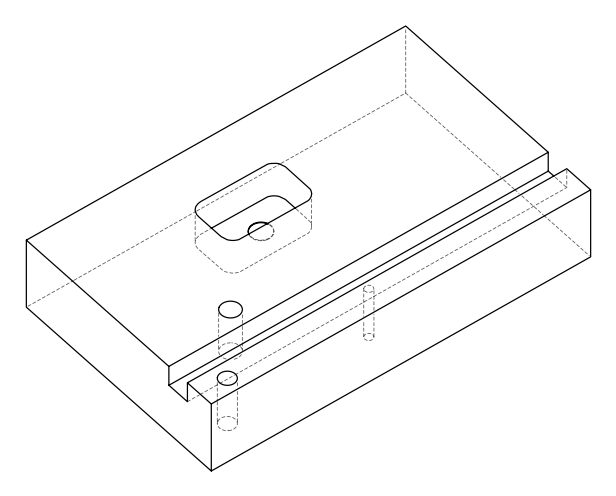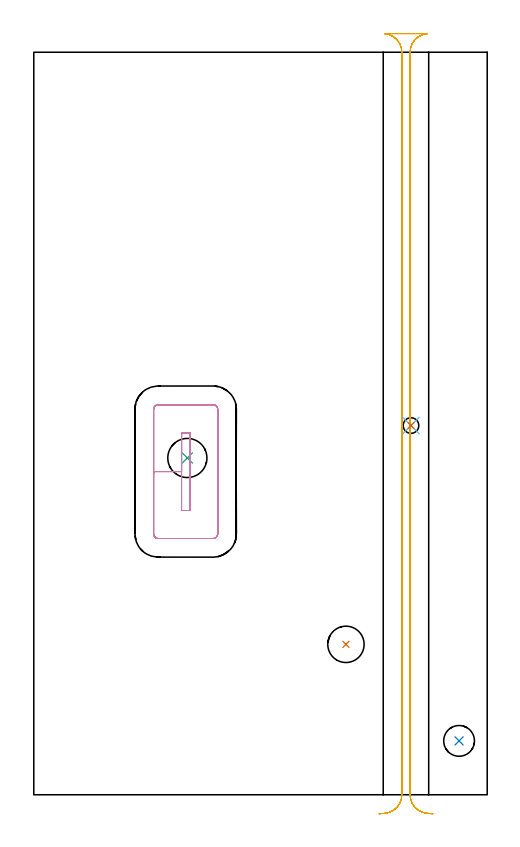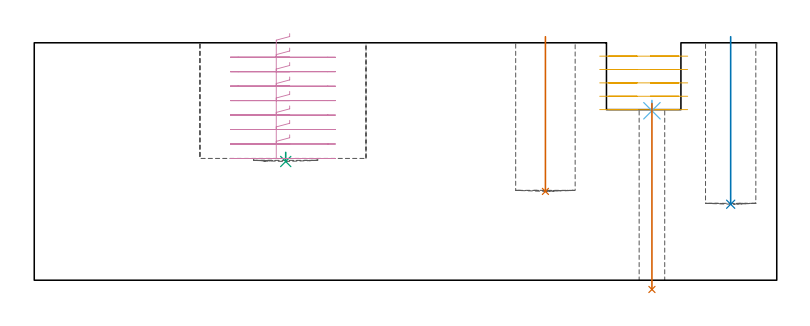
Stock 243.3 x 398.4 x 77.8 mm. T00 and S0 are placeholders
(PLAN: 7 operations, 5 tool changes, 15.7 min)
(1 INDEXABLE_INSERT_DRILL_BLIND_HOLE_FROM_SOLID | STEP1POCKET | NXT0302_010 | 0.2 min | 14455 mm3)
(2 INDEXABLE_INSERT_DRILL_BLIND_HOLE_FROM_SOLID_1 | STEP1POCKET_1 | NXT0302_004 | 0.22 min | 11246 mm3)
(3 INDEXABLE_INSERT_DRILL_BLIND_HOLE_FROM_SOLID_2 | STEP1POCKET_2 | NXT0302_013 | 0.02 min | 13373 mm3)
(4 MILL_RECTANGULAR_POCKET | POCKET_RECTANGULAR_STRAIGHT | UGT0201_094 | Follow Part, ap 5, ae 75% | 6.05 min | 171104 mm3)
(5 MILL_RECTANGULAR_SLOT | SLOT_RECTANGULAR | UGT0201_094 | Follow Part, ap 5, ae 75% | 8.93 min | 212898 mm3)
(6 SPOT_DRILL | STEP1HOLE | NXT0321_9005460120000 | 0.03 min | 9 mm3)
(7 DRILL_THROUGH_HOLE_INTO_CENTER | STEP1HOLE | NXT0301_055 | 0.25 min | 3059 mm3)
(TOOL NXT0302_010 | Index. Insert Drill 19.5mm [880-D1950L25-05] | D19.5 PA176 FL98 Z2)
(TOOL NXT0302_004 | Index. Insert Drill 16.5mm [880-D1650L20-05] | D16.5 PA176 FL83 Z2)
(TOOL NXT0302_013 | Index. Insert Drill 21mm [880-D2100L25-05] | D21 PA176 FL105 Z2)
(TOOL UGT0201_094 | End mill 20 mm | D20 FL38 Z4)
(TOOL NXT0321_9005460120000 | NC Spot Drill, 142deg, 12mm, Carbide, Uncoated | D12 PA142 FL30 Z2)
(TOOL NXT0301_055 | Carbide Drill 8.4mm [860.1-0840-042A1-MM 2214] | D8.4 PA140 FL61 Z2)
(OP 1 INDEXABLE_INSERT_DRILL_BLIND_HOLE_FROM_SOLID)
G17 G21 G94 G90
T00 M6
G54
G17 G0 G90 X167.5 Y80.7 S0 M3
G43 Z87.8 H1
G94 G81 G98 Z29.1 F250. R79.8
G80
M5
M2
(OP 2 INDEXABLE_INSERT_DRILL_BLIND_HOLE_FROM_SOLID_1)
G17 G21 G94 G90
T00 M6
G54
G17 G0 G90 X228.2 Y28.9 S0 M3
G43 Z87.8 H1
G94 G81 G98 Z24.9 F250. R79.8
G80
M5
M2
(OP 3 INDEXABLE_INSERT_DRILL_BLIND_HOLE_FROM_SOLID_2)
G17 G21 G94 G90
T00 M6
G54
G17 G0 G90 X82.4 Y180.7 S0 M3
G43 Z87.8 H1
G94 G81 G98 Z38.9 F250. R41.9
G80
M5
M2
(OP 4 MILL_RECTANGULAR_POCKET)
G17 G21 G94 G90
T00 M6
G54
G17 G0 G90 X83.7 Y190.723 S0 M3
G43 Z87.8 H0
Z80.8
G94 G1 Y194.3 Z79.842 F250.
X79.3 Z78.663
Y173.4 Z73.062
Y152.5 F500.
X83.7
Y194.3
X79.3
Y173.4
X64.3
Y140.
G3 X66.8 Y137.5 R2.5
G1 X96.2
G3 X98.7 Y140. R2.5
G1 Y206.8
G3 X96.2 Y209.3 R2.5
G1 X66.8
G3 X64.3 Y206.8 R2.5
G1 Y173.4
Y172.4
G0 X83.7 Y190.723 Z76.062
G1 Y194.3 Z75.104 F250.
X79.3 Z73.925
Y173.4 Z68.325
Y152.5 F500.
X83.7
Y194.3
X79.3
Y173.4
X64.3
Y140.
G3 X66.8 Y137.5 R2.5
G1 X96.2
G3 X98.7 Y140. R2.5
G1 Y206.8
G3 X96.2 Y209.3 R2.5
G1 X66.8
G3 X64.3 Y206.8 R2.5
G1 Y173.4
Y172.4
G0 X83.7 Y190.723 Z71.325
G1 Y194.3 Z70.367 F250.
X79.3 Z69.188
Y173.4 Z63.587
Y152.5 F500.
X83.7
Y194.3
X79.3
Y173.4
X64.3
Y140.
G3 X66.8 Y137.5 R2.5
G1 X96.2
G3 X98.7 Y140. R2.5
G1 Y206.8
G3 X96.2 Y209.3 R2.5
G1 X66.8
G3 X64.3 Y206.8 R2.5
G1 Y173.4
Y172.4
G0 X83.7 Y190.723 Z66.587
G1 Y194.3 Z65.629 F250.
X79.3 Z64.45
Y173.4 Z58.85
Y152.5 F500.
X83.7
Y194.3
X79.3
Y173.4
X64.3
Y140.
G3 X66.8 Y137.5 R2.5
G1 X96.2
G3 X98.7 Y140. R2.5
G1 Y206.8
G3 X96.2 Y209.3 R2.5
G1 X66.8
G3 X64.3 Y206.8 R2.5
G1 Y173.4
Y172.4
G0 X83.7 Y190.723 Z61.85
G1 Y194.3 Z60.892 F250.
X79.3 Z59.713
Y173.4 Z54.112
Y152.5 F500.
X83.7
Y194.3
X79.3
Y173.4
X64.3
Y140.
G3 X66.8 Y137.5 R2.5
G1 X96.2
G3 X98.7 Y140. R2.5
G1 Y206.8
G3 X96.2 Y209.3 R2.5
G1 X66.8
G3 X64.3 Y206.8 R2.5
G1 Y173.4
Y172.4
G0 X83.7 Y190.723 Z57.112
G1 Y194.3 Z56.154 F250.
X79.3 Z54.975
Y173.4 Z49.375
Y152.5 F500.
X83.7
Y194.3
X79.3
Y173.4
X64.3
Y140.
G3 X66.8 Y137.5 R2.5
G1 X96.2
G3 X98.7 Y140. R2.5
G1 Y206.8
G3 X96.2 Y209.3 R2.5
G1 X66.8
G3 X64.3 Y206.8 R2.5
G1 Y173.4
Y172.4
G0 X83.7 Y190.723 Z52.375
G1 Y194.3 Z51.417 F250.
X79.3 Z50.238
Y173.4 Z44.637
Y152.5 F500.
X83.7
Y194.3
X79.3
Y173.4
X64.3
Y140.
G3 X66.8 Y137.5 R2.5
G1 X96.2
G3 X98.7 Y140. R2.5
G1 Y206.8
G3 X96.2 Y209.3 R2.5
G1 X66.8
G3 X64.3 Y206.8 R2.5
G1 Y173.4
Y172.4
G0 X83.7 Y190.723 Z47.637
G1 Y194.3 Z46.679 F250.
X79.3 Z45.5
Y173.4 Z39.9
Y152.5 F500.
X83.7
Y194.3
X79.3
Y173.4
X64.3
Y140.
G3 X66.8 Y137.5 R2.5
G1 X96.2
G3 X98.7 Y140. R2.5
G1 Y206.8
G3 X96.2 Y209.3 R2.5
G1 X66.8
G3 X64.3 Y206.8 R2.5
G1 Y173.4
Y172.4
G0 Z87.8
M5
M2
(OP 5 MILL_RECTANGULAR_SLOT)
G17 G21 G94 G90
T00 M6
G54
G17 G0 G90 X214.117 Y-10.202 S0 M3
G43 Z87.8 H0
Z73.42
G94 G1 X211.126 Y-9.97 F250.
G2 X201.9 Y0. R10. F500.
G1 Y398.4
G2 X211.126 Y408.37 R10.
G1 Y408.4
X188.274
Y408.37
G2 X197.5 Y398.4 R10.
G1 Y0.
G2 X188.274 Y-9.97 R10.
G1 X185.283 Y-10.202 F250.
G0 X214.117 Z69.04
G1 X211.126 Y-9.97
G2 X201.9 Y0. R10. F500.
G1 Y398.4
G2 X211.126 Y408.37 R10.
G1 Y408.4
X188.274
Y408.37
G2 X197.5 Y398.4 R10.
G1 Y0.
G2 X188.274 Y-9.97 R10.
G1 X185.283 Y-10.202 F250.
G0 X214.117 Z64.66
G1 X211.126 Y-9.97
G2 X201.9 Y0. R10. F500.
G1 Y398.4
G2 X211.126 Y408.37 R10.
G1 Y408.4
X188.274
Y408.37
G2 X197.5 Y398.4 R10.
G1 Y0.
G2 X188.274 Y-9.97 R10.
G1 X185.283 Y-10.202 F250.
G0 X214.117 Z60.28
G1 X211.126 Y-9.97
G2 X201.9 Y0. R10. F500.
G1 Y398.4
G2 X211.126 Y408.37 R10.
G1 Y408.4
X188.274
Y408.37
G2 X197.5 Y398.4 R10.
G1 Y0.
G2 X188.274 Y-9.97 R10.
G1 X185.283 Y-10.202 F250.
G0 X214.117 Z55.9
G1 X211.126 Y-9.97
G2 X201.9 Y0. R10. F500.
G1 Y398.4
G2 X211.126 Y408.37 R10.
G1 Y408.4
X188.274
Y408.37
G2 X197.5 Y398.4 R10.
G1 Y0.
G2 X188.274 Y-9.97 R10.
G1 X185.283 Y-10.202 F250.
G0 Z87.8
M5
M2
(OP 6 SPOT_DRILL)
G17 G21 G94 G90
T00 M6
G54
G17 G0 G90 X202.4 Y198.1 S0 M3
G43 Z87.8 H0
G94 G81 G98 Z55.53 F250. R58.9
G80
M5
M2
(OP 7 DRILL_THROUGH_HOLE_INTO_CENTER)
G17 G21 G94 G90
T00 M6
G54
G17 G0 G90 X202.4 Y198.1 S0 M3
G43 Z87.8 H1
G94 G73 G98 Z-3.029 F250. Q7.366 R57.9
G80
M5
M2
